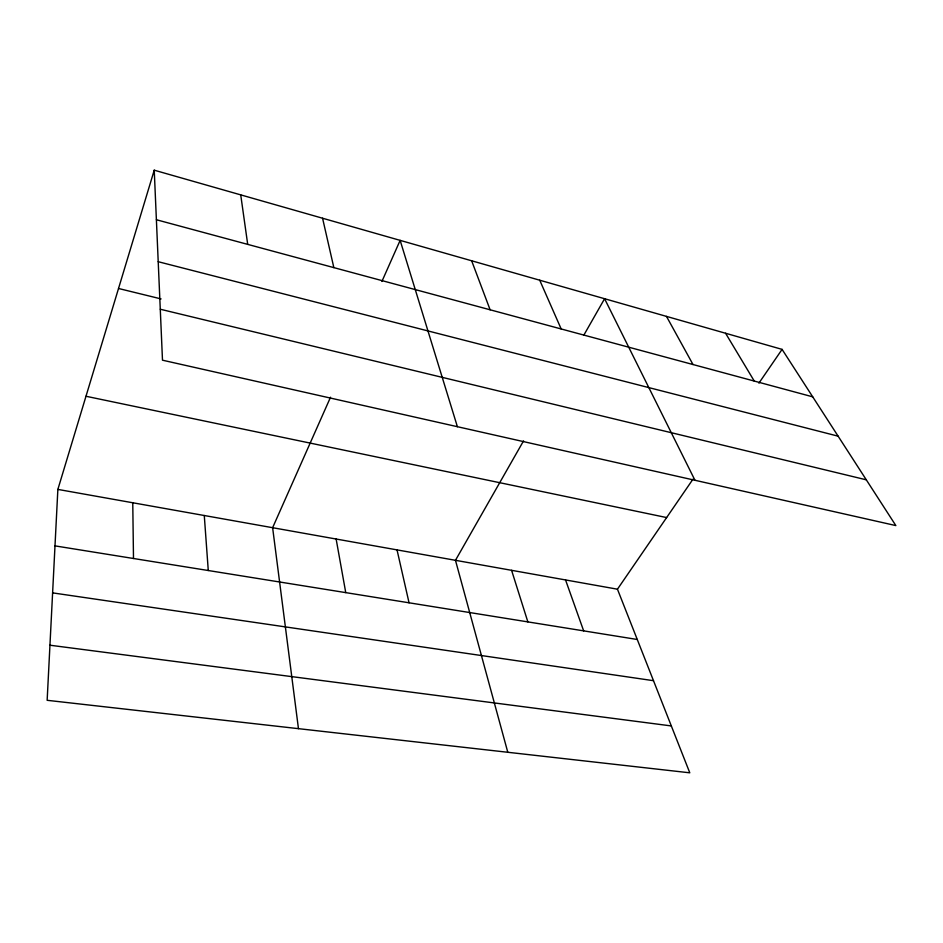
<?xml version="1.0" encoding="UTF-8"?>
<svg xmlns="http://www.w3.org/2000/svg" width="943" height="943" viewBox="0 0 943 943"><rect width="100%" height="100%" fill="white"/><g stroke="black" fill="none" stroke-linecap="round" stroke-linejoin="round"><path stroke-width="1.41" d="M154.239 170.188L162.491 360.191L895.85 525.581L782.077 349.381L154.239 170.188L57.865 489.405L47.15 700.307L689.793 772.812L617.453 589.198L692.975 479.185M330.533 397.215L272.621 527.703L298.459 728.656M381.903 281.45L400.138 240.371L457.39 426.696M523.542 440.888L455.469 560.307L507.794 752.278M583.811 335.189L604.593 298.719L694.967 480.282M758.915 383.141L782.077 349.381M49.944 645.212L671.322 725.933M52.608 592.876L653.499 680.693M55 545.879L637.268 639.484M57.865 489.405L617.453 589.198M85.99 396.26L666.63 517.566M160.286 309.233L866.299 479.822M118.523 288.487L161.088 298.919M158.212 261.706L838.115 436.173M156.397 219.743L812.725 396.838M725.58 333.256L754.27 381.066M666.477 316.388L693.011 364.528M539.726 280.212L561.168 328.954M471.653 260.787L490.112 309.787M565.552 579.945L583.658 630.867M511.589 570.326L527.856 621.897M322.565 218.234L333.846 267.623M397.027 549.887L409.05 602.801M336.132 539.031L345.751 592.617M240.724 194.871L247.703 244.378M204.277 515.515L208.273 570.515M132.763 502.76L133.493 558.504"/></g></svg>
